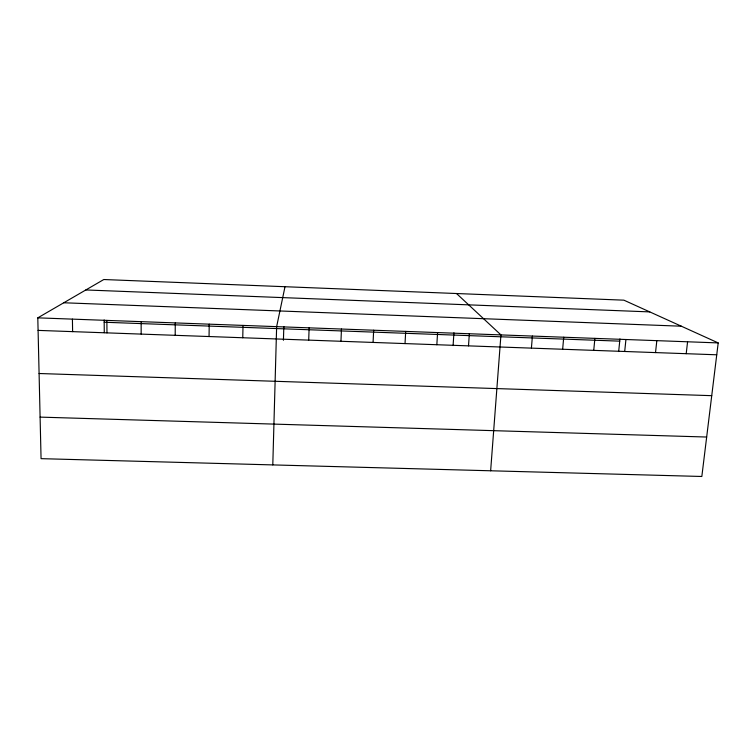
<?xml version="1.0" encoding="UTF-8"?>
<svg xmlns="http://www.w3.org/2000/svg" width="756" height="756" viewBox="0 0 756 756"><rect width="100%" height="100%" fill="white"/><g stroke="black" fill="none" stroke-linecap="round" stroke-linejoin="round"><path stroke-width="1.13" d="M175.194 335.324L175.269 322.916M209.053 336.543L209.223 324.163M242.761 337.752L243.016 325.411M272.793 464.902L276.639 326.649L285.003 286.713M283.424 340.266L283.831 326.498M308.703 340.124L309.128 327.839M340.956 341.287L341.466 329.03M373.067 342.44L373.662 330.221M405.027 343.583L405.698 331.402M436.836 344.727L437.592 332.574M453.09 345.586L453.931 332.772M468.503 345.87L469.344 333.746M490.635 470.78L500.945 334.908L456.511 293.517M531.411 348.129L532.404 336.07M562.653 349.253L563.721 337.223M593.743 350.368L594.896 338.367M618.673 351.54L619.958 338.886M624.702 351.483L625.93 339.51M655.518 352.598L656.832 340.654M686.202 353.695L687.582 341.778M718.2 342.912L701.833 476.478L41.06 458.656L37.8 317.851L103.799 279.522L623.889 300.17L718.2 342.912L37.8 317.851M40.096 417.114L706.662 437.034M39.085 373.511L711.736 395.671M104.186 322.236L619.731 341.154M38.093 330.391L716.745 354.791M85.834 289.954L649.773 311.897M63.769 302.769L681.345 326.205M72.415 319.126L72.614 331.638M104.158 319.958L104.281 332.678M106.87 320.393L106.974 332.867M141.145 321.659L141.164 334.095"/></g></svg>
